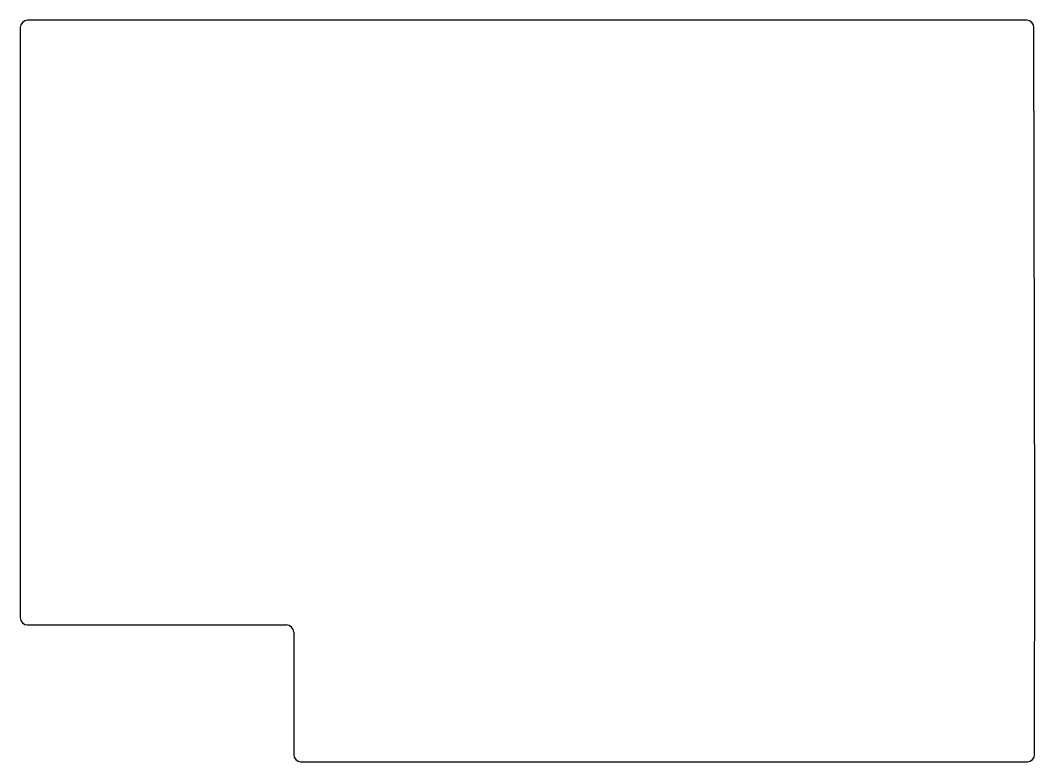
# Model space of a CAD drawing. Header units: millimetres. Extents: x 136 to 277, y -182 to -80.
import ezdxf

# ---------------------------------------------------------------- set-up
doc = ezdxf.new("R2010")
doc.units = ezdxf.units.MM

msp = doc.modelspace()

# ---------------------------------------------------------------- linework, layer by layer
for p, q in [((276.4, -79.5), (137.5, -79.5)), ((136.5, -80.5), (136.5, -162.5)), ((277.5, -150), (277.4, -80.5)), ((277.49, -181.5), (277.5, -150)), ((137.5, -163.5), (173.5, -163.5)), ((174.5, -164.5), (174.5, -181.5)), ((175.5, -182.5), (276.49, -182.5))]:
    msp.add_line(p, q)
for centre, start, end in [((137.5, -80.5), 90, 180), ((276.4, -80.5), 0.0813, 90), ((276.5, -150), 359.9824, 0.0813), ((137.5, -162.5), 180, 270), ((173.5, -164.5), 0, 90), ((175.5, -181.5), 180, 270), ((276.49, -181.5), 270, 359.9824)]:
    msp.add_arc(centre, 1, start, end)

doc.saveas('drawing.dxf')
